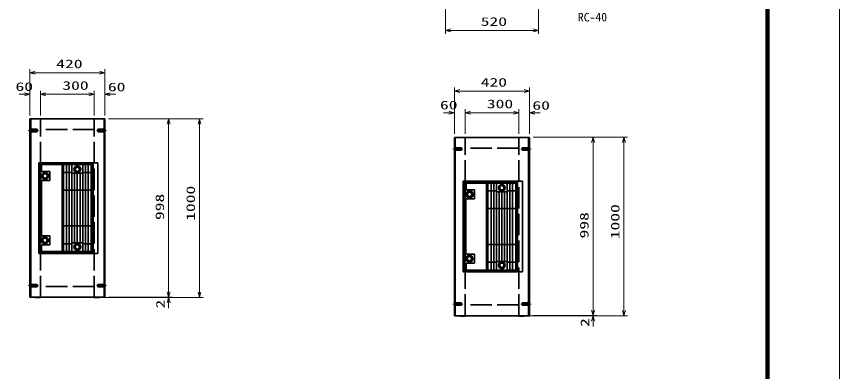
# Model space of a CAD drawing. Units: millimetres on the paper. Extents: x 20 to 861, y 20 to 614.
# Drawn here: x 630.9 to 861.1, y 317.1 to 416.5 of the extents above; entities that cross this region are included whole.
import ezdxf
from ezdxf.enums import TextEntityAlignment as Align

# ---------------------------------------------------------------- set-up
doc = ezdxf.new("R2010")
doc.units = ezdxf.units.MM
doc.linetypes.add('CHAIN', pattern=[18.5, 12, -1.5, 3.5, -1.5])
doc.linetypes.add('DASHED', pattern=[7.5, 6, -1.5])
for name, color, linetype, lineweight in [('D-BMK（構造物基準線）', 2, 'CHAIN', 18), ('D-STR-DIM（寸法）', 7, 'Continuous', 13), ('D-STR-HTXT(基礎砕石-旗)', 7, 'Continuous', 13), ('D-STR（構造物）', 1, 'Continuous', 35), ('D-TTL-LINE（区切線）', 1, 'Continuous', 35), ('D-TTL（外枠）', 2, 'Continuous', 140)]:
    doc.layers.add(name, color=color, linetype=linetype, lineweight=lineweight)
doc.styles.add('ＭＳ ゴシック', font='')
doc.styles.get('ＭＳ ゴシック').set_extended_font_data('MS Gothic')

# ---------------------------------------------------------------- blocks, each defined once
blk = doc.blocks.new('_Open30@@SfigorgFlag@@4')
at = {"color": 7, "linetype": 'Continuous', "lineweight": 13}
for p, q in [((-1, 0.2679), (0, 0)), ((0, 0), (-1, -0.2679)), ((0, 0), (-1, 0))]:
    blk.add_line(p, q, dxfattribs=at)

msp = doc.modelspace()

# ---------------------------------------------------------------- linework, layer by layer
at = {"layer": 'D-BMK（構造物基準線）'}
for p, q in [((634.226, 384.545), (637.076, 384.545)), ((656.15, 384.545), (653.301, 384.545)), ((752.928, 379.39), (755.778, 379.39)), ((774.852, 379.39), (772.003, 379.39)), ((634.226, 341.145), (637.076, 341.145)), ((656.15, 341.145), (653.301, 341.145)), ((752.928, 335.99), (755.778, 335.99)), ((774.852, 335.99), (772.003, 335.99))]:
    msp.add_line(p, q, dxfattribs=at)
at = {"layer": 'D-STR-DIM（寸法）'}
for p, q in [((750.89, 428.7), (750.89, 411.576)), ((776.89, 428.7), (776.89, 411.576)), ((752.39, 412.576), (775.39, 412.576)), ((634.688, 395.692), (634.688, 401.742)), ((636.188, 400.742), (654.188, 400.742)), ((655.688, 395.722), (655.688, 401.742)), ((753.39, 390.536), (753.39, 396.587)), ((774.39, 390.567), (774.39, 396.587)), ((633.188, 394.692), (631.688, 394.692)), ((634.688, 388.795), (634.688, 395.692)), ((637.688, 388.795), (637.688, 395.692)), ((637.688, 388.847), (637.688, 395.692)), ((639.188, 394.692), (651.188, 394.692)), ((639.188, 394.692), (640.688, 394.692)), ((651.188, 394.692), (649.688, 394.692)), ((652.688, 388.795), (652.688, 395.692)), ((652.688, 388.795), (652.688, 395.692)), ((655.688, 388.765), (655.688, 395.692)), ((657.188, 394.692), (658.688, 394.692)), ((754.89, 395.587), (772.89, 395.587)), ((751.89, 389.536), (750.39, 389.536)), ((753.39, 383.64), (753.39, 390.536)), ((756.39, 383.64), (756.39, 390.536)), ((756.39, 383.692), (756.39, 390.536)), ((757.89, 389.536), (769.89, 389.536)), ((757.89, 389.536), (759.39, 389.536)), ((769.89, 389.536), (768.39, 389.536)), ((771.39, 383.64), (771.39, 390.536)), ((771.39, 383.64), (771.39, 390.536)), ((774.39, 383.61), (774.39, 390.536)), ((775.89, 389.536), (777.39, 389.536)), ((656.688, 387.826), (674.477, 387.826)), ((674.477, 387.826), (683.117, 387.826)), ((673.477, 339.426), (673.477, 386.326)), ((682.117, 339.326), (682.117, 386.326)), ((775.39, 382.67), (793.179, 382.67)), ((793.179, 382.67), (801.819, 382.67)), ((792.179, 334.27), (792.179, 381.17)), ((800.819, 334.17), (800.819, 381.17)), ((673.477, 339.426), (673.477, 340.926)), ((655.438, 337.826), (674.477, 337.826)), ((656.688, 337.926), (674.477, 337.926)), ((656.688, 337.926), (674.477, 337.926)), ((672.04, 337.826), (683.117, 337.826)), ((673.477, 336.326), (673.477, 334.826)), ((792.179, 334.27), (792.179, 335.77)), ((774.14, 332.67), (793.179, 332.67)), ((775.39, 332.77), (793.179, 332.77)), ((775.39, 332.77), (793.179, 332.77)), ((790.742, 332.67), (801.819, 332.67)), ((792.179, 331.17), (792.179, 329.67))]:
    msp.add_line(p, q, dxfattribs=at)
at = {"layer": 'D-STR（構造物）'}
for p, q in [((634.688, 337.895), (634.688, 387.795)), ((655.688, 387.795), (634.688, 387.795)), ((634.938, 337.895), (634.938, 387.795)), ((655.438, 337.895), (655.438, 387.795)), ((655.688, 337.895), (655.688, 387.795)), ((634.688, 384.895), (636.688, 384.895)), ((636.688, 384.195), (636.688, 384.895)), ((655.688, 384.895), (653.688, 384.895)), ((653.688, 384.195), (653.688, 384.895)), ((634.688, 384.195), (636.688, 384.195)), ((655.688, 384.195), (653.688, 384.195)), ((753.39, 332.74), (753.39, 382.64)), ((774.39, 382.64), (753.39, 382.64)), ((753.64, 332.74), (753.64, 382.64)), ((774.14, 332.74), (774.14, 382.64)), ((774.39, 332.74), (774.39, 382.64)), ((753.39, 379.74), (755.39, 379.74)), ((753.39, 379.04), (755.39, 379.04)), ((755.39, 379.04), (755.39, 379.74)), ((774.39, 379.74), (772.39, 379.74)), ((772.39, 379.04), (772.39, 379.74)), ((774.39, 379.04), (772.39, 379.04)), ((637.188, 375.52), (637.188, 350.17)), ((653.188, 375.52), (637.188, 375.52)), ((637.488, 375.22), (637.488, 350.47)), ((643.688, 375.22), (637.488, 375.22)), ((643.688, 375.52), (643.688, 350.17)), ((653.738, 375.52), (643.688, 375.52)), ((643.988, 375.52), (643.988, 350.17)), ((651.938, 375.22), (643.988, 375.22)), ((651.938, 350.47), (651.938, 375.52)), ((652.238, 375.52), (652.238, 350.17)), ((652.388, 350.17), (652.388, 375.52)), ((653.738, 350.17), (653.738, 375.52)), ((637.968, 373.095), (637.968, 375.02)), ((643.688, 375.02), (637.968, 375.02)), ((640.318, 373.095), (637.968, 373.095)), ((640.318, 370.595), (640.318, 373.095)), ((644.088, 375.02), (644.088, 350.67)), ((651.838, 375.02), (644.088, 375.02)), ((644.963, 375.02), (644.963, 350.67)), ((645.713, 350.67), (645.713, 375.02)), ((646.463, 375.02), (646.463, 350.67)), ((647.271, 373.695), (647.617, 374.295)), ((647.617, 373.095), (647.271, 373.695)), ((647.617, 374.295), (648.31, 374.295)), ((648.31, 373.095), (647.617, 373.095)), ((648.31, 374.295), (648.656, 373.695)), ((648.656, 373.695), (648.31, 373.095)), ((649.463, 375.02), (649.463, 350.67)), ((650.213, 350.67), (650.213, 375.02)), ((650.963, 375.02), (650.963, 350.67)), ((651.838, 350.67), (651.838, 375.02)), ((637.913, 355.095), (637.913, 370.595)), ((637.913, 370.595), (640.318, 370.595)), ((638.612, 372.445), (638.266, 371.845)), ((638.266, 371.845), (638.612, 371.245)), ((639.305, 372.445), (638.612, 372.445)), ((638.612, 371.245), (639.305, 371.245)), ((639.651, 371.845), (639.305, 372.445)), ((639.305, 371.245), (639.651, 371.845)), ((644.088, 372.845), (646.463, 372.845)), ((646.463, 372.595), (649.463, 372.595)), ((647.213, 372.595), (647.213, 353.095)), ((647.963, 353.095), (647.963, 372.595)), ((648.713, 372.595), (648.713, 353.095)), ((649.463, 372.845), (651.838, 372.845)), ((755.89, 370.365), (755.89, 345.015)), ((771.89, 370.365), (755.89, 370.365)), ((756.19, 370.065), (756.19, 345.315)), ((762.39, 370.065), (756.19, 370.065)), ((756.67, 367.94), (756.67, 369.865)), ((762.39, 369.865), (756.67, 369.865)), ((762.39, 370.365), (762.39, 345.015)), ((772.44, 370.365), (762.39, 370.365)), ((762.69, 370.365), (762.69, 345.015)), ((770.64, 370.065), (762.69, 370.065)), ((762.79, 369.865), (762.79, 345.515)), ((770.54, 369.865), (762.79, 369.865)), ((763.665, 369.865), (763.665, 345.515)), ((764.415, 345.515), (764.415, 369.865)), ((765.165, 369.865), (765.165, 345.515)), ((765.972, 368.54), (766.318, 369.14)), ((766.318, 367.94), (765.972, 368.54)), ((766.318, 369.14), (767.011, 369.14)), ((767.011, 369.14), (767.358, 368.54)), ((767.358, 368.54), (767.011, 367.94)), ((768.165, 369.865), (768.165, 345.515)), ((768.915, 345.515), (768.915, 369.865)), ((769.665, 369.865), (769.665, 345.515)), ((770.54, 345.515), (770.54, 369.865)), ((770.64, 345.315), (770.64, 370.365)), ((770.94, 370.365), (770.94, 345.015)), ((771.09, 345.015), (771.09, 370.365)), ((772.44, 345.015), (772.44, 370.365)), ((651.838, 367.845), (644.088, 367.845)), ((759.02, 367.94), (756.67, 367.94)), ((757.313, 367.29), (756.967, 366.69)), ((756.967, 366.69), (757.313, 366.09)), ((758.006, 367.29), (757.313, 367.29)), ((757.313, 366.09), (758.006, 366.09)), ((758.353, 366.69), (758.006, 367.29)), ((758.006, 366.09), (758.353, 366.69)), ((759.02, 365.44), (759.02, 367.94)), ((762.79, 367.69), (765.165, 367.69)), ((765.165, 367.44), (768.165, 367.44)), ((765.915, 367.44), (765.915, 347.94)), ((767.011, 367.94), (766.318, 367.94)), ((766.665, 347.94), (766.665, 367.44)), ((767.415, 367.44), (767.415, 347.94)), ((768.165, 367.69), (770.54, 367.69)), ((756.615, 349.94), (756.615, 365.44)), ((756.615, 365.44), (759.02, 365.44)), ((770.54, 362.69), (762.79, 362.69)), ((651.838, 357.845), (644.088, 357.845)), ((640.318, 355.095), (637.913, 355.095)), ((638.557, 354.445), (638.211, 353.845)), ((639.25, 354.445), (638.557, 354.445)), ((639.596, 353.845), (639.25, 354.445)), ((640.318, 352.595), (640.318, 355.095)), ((637.968, 350.67), (637.968, 352.595)), ((637.968, 352.595), (640.318, 352.595)), ((638.211, 353.845), (638.557, 353.245)), ((638.557, 353.245), (639.25, 353.245)), ((639.25, 353.245), (639.596, 353.845)), ((646.463, 352.845), (644.088, 352.845)), ((649.463, 353.095), (646.463, 353.095)), ((647.617, 352.595), (647.271, 351.995)), ((648.31, 352.595), (647.617, 352.595)), ((648.656, 351.995), (648.31, 352.595)), ((651.838, 352.845), (649.463, 352.845)), ((770.54, 352.69), (762.79, 352.69)), ((637.188, 350.17), (653.188, 350.17)), ((637.488, 350.47), (643.688, 350.47)), ((637.968, 350.67), (643.688, 350.67)), ((643.688, 350.17), (653.738, 350.17)), ((651.938, 350.47), (643.988, 350.47)), ((644.088, 350.67), (651.838, 350.67)), ((647.271, 351.995), (647.617, 351.395)), ((647.617, 351.395), (648.31, 351.395)), ((648.31, 351.395), (648.656, 351.995)), ((759.02, 349.94), (756.615, 349.94)), ((759.02, 347.44), (759.02, 349.94)), ((757.258, 349.29), (756.912, 348.69)), ((756.912, 348.69), (757.258, 348.09)), ((757.951, 349.29), (757.258, 349.29)), ((757.258, 348.09), (757.951, 348.09)), ((758.298, 348.69), (757.951, 349.29)), ((757.951, 348.09), (758.298, 348.69)), ((765.165, 347.69), (762.79, 347.69)), ((768.165, 347.94), (765.165, 347.94)), ((770.54, 347.69), (768.165, 347.69)), ((756.19, 345.315), (762.39, 345.315)), ((756.67, 345.515), (756.67, 347.44)), ((756.67, 347.44), (759.02, 347.44)), ((756.67, 345.515), (762.39, 345.515)), ((770.64, 345.315), (762.69, 345.315)), ((762.79, 345.515), (770.54, 345.515)), ((766.318, 347.44), (765.972, 346.84)), ((765.972, 346.84), (766.318, 346.24)), ((767.011, 347.44), (766.318, 347.44)), ((766.318, 346.24), (767.011, 346.24)), ((767.358, 346.84), (767.011, 347.44)), ((767.011, 346.24), (767.358, 346.84)), ((755.89, 345.015), (771.89, 345.015)), ((762.39, 345.015), (772.44, 345.015)), ((634.688, 341.495), (636.688, 341.495)), ((634.688, 340.795), (636.688, 340.795)), ((636.688, 341.495), (636.688, 340.795)), ((655.688, 341.495), (653.688, 341.495)), ((653.688, 341.495), (653.688, 340.795)), ((655.688, 340.795), (653.688, 340.795)), ((655.688, 337.895), (634.688, 337.895)), ((636.188, 337.795), (636.088, 337.895)), ((637.688, 337.795), (636.188, 337.795)), ((637.688, 337.795), (637.788, 337.895)), ((652.688, 337.795), (652.588, 337.895)), ((652.688, 337.795), (654.188, 337.795)), ((654.188, 337.795), (654.288, 337.895)), ((753.39, 336.34), (755.39, 336.34)), ((755.39, 336.34), (755.39, 335.64)), ((774.39, 336.34), (772.39, 336.34)), ((772.39, 336.34), (772.39, 335.64)), ((753.39, 335.64), (755.39, 335.64)), ((774.39, 335.64), (772.39, 335.64)), ((774.39, 332.74), (753.39, 332.74)), ((754.89, 332.64), (754.79, 332.74)), ((756.39, 332.64), (754.89, 332.64)), ((756.39, 332.64), (756.49, 332.74)), ((771.39, 332.64), (771.29, 332.74)), ((771.39, 332.64), (772.89, 332.64)), ((772.89, 332.64), (772.99, 332.74))]:
    msp.add_line(p, q, dxfattribs=at)
at = {"layer": 'D-STR（構造物）', "linetype": 'DASHED'}
for p, q in [((637.688, 337.895), (637.688, 387.795)), ((652.688, 337.895), (652.688, 387.795)), ((652.688, 384.795), (637.788, 384.795)), ((756.39, 332.74), (756.39, 382.64)), ((771.39, 332.74), (771.39, 382.64)), ((771.39, 379.64), (756.49, 379.64)), ((652.688, 340.895), (637.788, 340.895)), ((771.39, 335.74), (756.49, 335.74))]:
    msp.add_line(p, q, dxfattribs=at)
at = {"layer": 'D-STR（構造物）'}
for centre, radius in [((647.963, 373.695), 0.95), ((647.963, 373.695), 0.6), ((638.958, 371.845), 0.95), ((638.958, 371.845), 0.6), ((766.665, 368.54), 0.95), ((766.665, 368.54), 0.6), ((757.66, 366.69), 0.95), ((757.66, 366.69), 0.6), ((638.903, 353.845), 0.95), ((638.903, 353.845), 0.6), ((647.963, 351.995), 0.95), ((647.963, 351.995), 0.6), ((757.605, 348.69), 0.95), ((757.605, 348.69), 0.6), ((766.665, 346.84), 0.95), ((766.665, 346.84), 0.6)]:
    msp.add_circle(centre, radius, dxfattribs=at)
at = {"layer": 'D-TTL-LINE（区切線）', "color": 7, "lineweight": 18}
msp.add_line((861.1, 20.11), (861.1, 614.11), dxfattribs=at)
at = {"layer": 'D-TTL（外枠）'}
msp.add_line((841, 40.21), (841, 594.01), dxfattribs=at)

# ---------------------------------------------------------------- block references
at = {"layer": 'D-STR-DIM（寸法）', "xscale": 1.5, "yscale": 1.5}
for p, rotation in [((750.89, 412.576), 180), ((634.688, 400.742), 180), ((753.39, 395.587), 180), ((637.688, 394.692), 180), ((637.688, 394.692), 180), ((655.688, 394.692), 180), ((756.39, 389.536), 180), ((756.39, 389.536), 180), ((774.39, 389.536), 180), ((673.477, 387.826), 90), ((682.117, 387.826), 90), ((792.179, 382.67), 90), ((800.819, 382.67), 90), ((673.477, 337.926), 270), ((673.477, 337.926), 270), ((682.117, 337.826), 270), ((673.477, 337.826), 90), ((792.179, 332.77), 270), ((792.179, 332.77), 270), ((800.819, 332.67), 270), ((792.179, 332.67), 90)]:
    msp.add_blockref('_Open30@@SfigorgFlag@@4', p, dxfattribs=dict(at, rotation=rotation))
for p in [(776.89, 412.576), (655.688, 400.742), (774.39, 395.587), (634.688, 394.692), (652.688, 394.692), (652.688, 394.692), (753.39, 389.536), (771.39, 389.536), (771.39, 389.536)]:
    msp.add_blockref('_Open30@@SfigorgFlag@@4', p, dxfattribs=at)

# ---------------------------------------------------------------- texts
at = {"layer": 'D-STR-DIM（寸法）', "style": 'ＭＳ ゴシック', "width": 1.5}
for s, p in [('520', (760.765, 413.113)), ('420', (642.063, 401.28)), ('300', (643.771, 395.23)), ('420', (760.765, 396.124)), ('60', (630.674, 394.91)), ('60', (656.508, 394.816)), ('60', (749.376, 389.755)), ('300', (762.473, 390.074)), ('60', (775.21, 389.66))]:
    msp.add_text(s, height=2.405, dxfattribs=at).set_placement(p, align=Align.BOTTOM_LEFT)
for s, p in [('1000', (681.579, 359.284)), ('998', (672.939, 359.501)), ('1000', (800.281, 354.128)), ('998', (791.641, 354.345)), ('2', (673.115, 334.738)), ('2', (791.817, 329.582))]:
    msp.add_text(s, height=2.405, rotation=90, dxfattribs=at).set_placement(p, align=Align.BOTTOM_LEFT)
at = {"layer": 'D-STR-HTXT(基礎砕石-旗)', "style": 'ＭＳ ゴシック'}
msp.add_text('RC-40', height=2.405, dxfattribs=at).set_placement((787.931, 414.353), align=Align.BOTTOM_LEFT)

doc.saveas('drawing.dxf')
